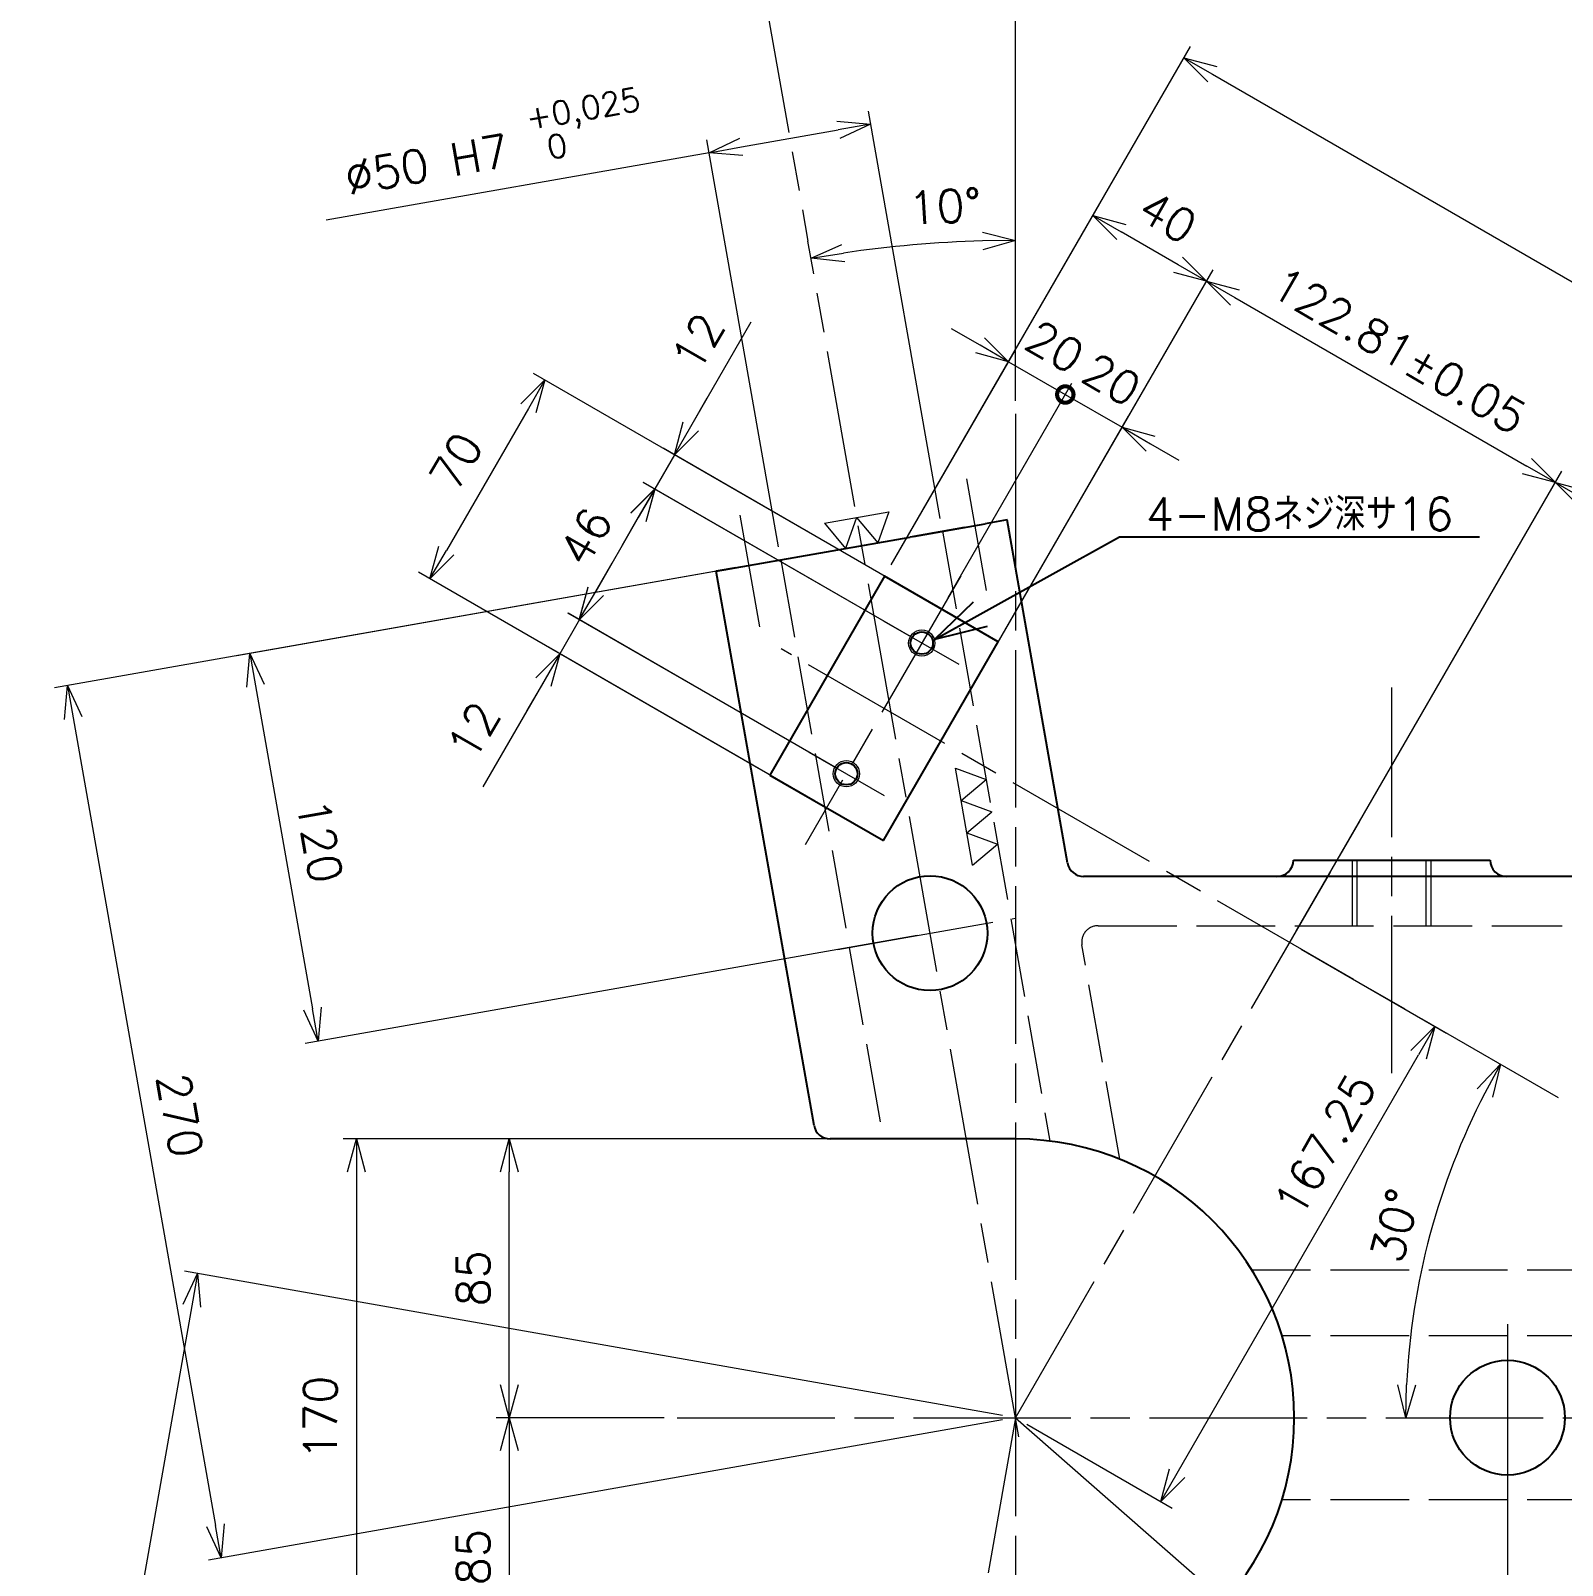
# Model space of a CAD drawing. Header units: millimetres. Extents: x 0 to 3364, y 0 to 2376.
# Drawn here: x 1613.8 to 2080.8, y 1396.1 to 1864 of the extents above; entities that cross this region are included whole.
import ezdxf
from ezdxf import colors
from ezdxf.entities.mleader import LeaderData, LeaderLine
from ezdxf.math import Vec2, Vec3

# ---------------------------------------------------------------- set-up
doc = ezdxf.new("R2010")
doc.units = ezdxf.units.MM
doc.header["$LTSCALE"] = 4
doc.linetypes.add('AM_ISO02W050', pattern=[7.5, 6, -1.5])
doc.linetypes.add('AM_ISO08W050', pattern=[18, 12, -1.5, 3, -1.5])
doc.layers.get('0').update_dxf_attribs({"lineweight": 0})
doc.layers.get('Defpoints').update_dxf_attribs({"lineweight": 0})
for name, color, linetype, lineweight in [('AM_0', 7, 'Continuous', 25), ('AM_3', 6, 'AM_ISO02W050', 13), ('AM_4', 4, 'Continuous', 13), ('AM_5', 3, 'Continuous', 13), ('AM_7', 4, 'AM_ISO08W050', 13)]:
    doc.layers.add(name, color=color, linetype=linetype, lineweight=lineweight)
doc.styles.get("Standard").update_dxf_attribs({"font": 'romans.shx', "bigfont": 'japanese.shx'})
doc.dimstyles.new('AM_JIS', dxfattribs={"dimtxt": 2.5, "dimasz": 2.5, "dimexe": 1, "dimexo": 1, "dimgap": 1.5, "dimtad": 3, "dimdec": 3, "dimdsep": 46, "dimtxsty": 'Standard', "dimblk": 'OPEN30', "dimcen": 0, "dimclrd": 256, "dimclre": 256, "dimclrt": 2, "dimadec": 0, "dimazin": 2, "dimtp": 0.1, "dimtm": 0.1, "dimtfac": 0.71, "dimtdec": 3, "dimtix": 1, "dimtmove": 0, "dimatfit": 3, "dimldrblk": 'OPEN30', "dimfxl": 1, "dimlwd": -1, "dimlwe": -1, "dimarcsym": 0})

# ---------------------------------------------------------------- blocks, each defined once
blk = doc.blocks.new('_Open30')
at = {"color": 0, "linetype": 'ByBlock', "lineweight": -2}
for p, q in [((-1, 0.268), (0, 0)), ((0, 0), (-1, -0.268)), ((0, 0), (-1, 0))]:
    blk.add_line(p, q, dxfattribs=at)
blk = doc.blocks.new('*D140')
at = {"layer": 'AM_5'}
for p, q in [((1999.66, 1589.4), (2080.64, 1729.66)), ((2087.3, 1721.2), (2180.13, 1667.6)), ((2109.81, 1525.81), (2190.79, 1666.07))]:
    blk.add_line(p, q, dxfattribs=at)
at = {"layer": 'Defpoints', "color": 0}
for p in [(2188.79, 1662.6), (1997.66, 1585.94), (2107.81, 1522.34)]:
    blk.add_point(p, dxfattribs=at)
at = {"layer": 'AM_5', "xscale": 10, "yscale": 10, "zscale": 10}
for p, rotation in [((2078.64, 1726.2), 150.000000001311), ((2188.79, 1662.6), 330.000000001311)]:
    blk.add_blockref('_Open30', p, dxfattribs=dict(at, rotation=rotation))
at = {"layer": 'AM_5', "color": 2, "insert": (2139.21, 1703.93), "char_height": 10, "attachment_point": 5, "rotation": 330}
blk.add_mtext('127.19%%p0.05', dxfattribs=at)
blk = doc.blocks.new('*D141')
at = {"layer": 'AM_5'}
for p, q in [((1893.3, 1650.81), (1974.28, 1791.07)), ((1980.94, 1782.6), (2069.98, 1731.2)), ((1999.66, 1589.4), (2080.64, 1729.66))]:
    blk.add_line(p, q, dxfattribs=at)
at = {"layer": 'Defpoints', "color": 0}
for p in [(2078.64, 1726.2), (1891.3, 1647.34), (1997.66, 1585.94)]:
    blk.add_point(p, dxfattribs=at)
at = {"layer": 'AM_5', "xscale": 10, "yscale": 10, "zscale": 10}
for p, rotation in [((1972.28, 1787.6), 150.000000001308), ((2078.64, 1726.2), 330.000000001308)]:
    blk.add_blockref('_Open30', p, dxfattribs=dict(at, rotation=rotation))
at = {"layer": 'AM_5', "color": 2, "insert": (2030.96, 1766.43), "char_height": 10, "attachment_point": 5, "rotation": 330}
blk.add_mtext('122.81%%p0.05', dxfattribs=at)
blk = doc.blocks.new('*D142')
at = {"layer": 'AM_5'}
for p, q in [((1876.16, 1701.12), (1939.64, 1811.07)), ((1963.62, 1792.6), (1946.3, 1802.6)), ((1910.8, 1681.12), (1974.28, 1791.07))]:
    blk.add_line(p, q, dxfattribs=at)
at = {"layer": 'Defpoints', "color": 0}
for p in [(1937.64, 1807.6), (1874.16, 1697.66), (1908.8, 1677.66)]:
    blk.add_point(p, dxfattribs=at)
at = {"layer": 'AM_5', "xscale": 10, "yscale": 10, "zscale": 10}
for p, rotation in [((1937.64, 1807.6), 150.000000001303), ((1972.28, 1787.6), 330.000000001302)]:
    blk.add_blockref('_Open30', p, dxfattribs=dict(at, rotation=rotation))
at = {"layer": 'AM_5', "color": 2, "insert": (1960.46, 1807.13), "char_height": 10, "attachment_point": 5, "rotation": 330}
blk.add_mtext('40', dxfattribs=at)
blk = doc.blocks.new('_DotSmall')
at = {"color": 0, "linetype": 'ByBlock', "const_width": 0.5}
blk.add_lwpolyline([(-0.0625, 0, 1), (0.0625, 0, 1)], format="xyb", close=True, dxfattribs=at)
blk = doc.blocks.new('*D143')
at = {"layer": 'AM_5'}
for p, q in [((1903.25, 1768.04), (1894.59, 1773.04)), ((1876.16, 1701.12), (1913.91, 1766.5)), ((1911.91, 1763.04), (1929.23, 1753.04)), ((1893.48, 1691.12), (1931.23, 1756.5))]:
    blk.add_line(p, q, dxfattribs=at)
at = {"layer": 'Defpoints', "color": 0}
for p in [(1929.23, 1753.04), (1874.16, 1697.66), (1891.48, 1687.66)]:
    blk.add_point(p, dxfattribs=at)
at = {"layer": 'AM_5', "xscale": 10, "yscale": 10, "zscale": 10}
for name, p, rotation in [('_Open30', (1911.91, 1763.04), 330.000000001302), ('_DotSmall', (1929.23, 1753.04), 150.000000001303)]:
    blk.add_blockref(name, p, dxfattribs=dict(at, rotation=rotation))
at = {"layer": 'AM_5', "color": 2, "insert": (1926.07, 1767.57), "char_height": 10, "attachment_point": 5, "rotation": 330}
blk.add_mtext('20', dxfattribs=at)
blk = doc.blocks.new('*D144')
at = {"layer": 'AM_5'}
for p, q in [((1893.48, 1691.12), (1931.23, 1756.5)), ((1929.23, 1753.04), (1946.55, 1743.04)), ((1910.8, 1681.12), (1948.55, 1746.5)), ((1955.21, 1738.04), (1963.87, 1733.04))]:
    blk.add_line(p, q, dxfattribs=at)
at = {"layer": 'Defpoints', "color": 0}
for p in [(1946.55, 1743.04), (1891.48, 1687.66), (1908.8, 1677.66)]:
    blk.add_point(p, dxfattribs=at)
at = {"layer": 'AM_5', "xscale": 10, "yscale": 10, "zscale": 10}
for name, p, rotation in [('_DotSmall', (1929.23, 1753.04), 330.000000001302), ('_Open30', (1946.55, 1743.04), 150.000000001303)]:
    blk.add_blockref(name, p, dxfattribs=dict(at, rotation=rotation))
at = {"layer": 'AM_5', "color": 2, "insert": (1943.39, 1757.57), "char_height": 10, "attachment_point": 5, "rotation": 330}
blk.add_mtext('20', dxfattribs=at)
blk = doc.blocks.new('*D145')
at = {"layer": 'AM_5'}
for p, q in [((1876.16, 1701.12), (1967.41, 1859.17)), ((1974.07, 1850.7), (2242.54, 1695.7)), ((2161.95, 1536.12), (2253.2, 1694.17))]:
    blk.add_line(p, q, dxfattribs=at)
at = {"layer": 'Defpoints', "color": 0}
for p in [(1874.16, 1697.66), (2251.2, 1690.7), (2159.95, 1532.66)]:
    blk.add_point(p, dxfattribs=at)
at = {"layer": 'AM_5', "xscale": 10, "yscale": 10, "zscale": 10}
for p, rotation in [((1965.41, 1855.7), 150.000000001308), ((2251.2, 1690.7), 330.000000001308)]:
    blk.add_blockref('_Open30', p, dxfattribs=dict(at, rotation=rotation))
at = {"layer": 'AM_5', "color": 2, "insert": (2113.8, 1782.73), "char_height": 10, "attachment_point": 5, "rotation": 330}
blk.add_mtext('330', dxfattribs=at)
blk = doc.blocks.new('*D146')
at = {"layer": 'AM_5'}
for p, q in [((1870.7, 1699.66), (1767.09, 1759.47)), ((1765.55, 1748.81), (1740.55, 1705.51)), ((1835.7, 1639.03), (1732.09, 1698.85))]:
    blk.add_line(p, q, dxfattribs=at)
at = {"layer": 'Defpoints', "color": 0}
for p in [(1735.55, 1696.85), (1874.16, 1697.66), (1839.16, 1637.03)]:
    blk.add_point(p, dxfattribs=at)
at = {"layer": 'AM_5', "xscale": 10, "yscale": 10, "zscale": 10}
for p, rotation in [((1770.55, 1757.47), 60.000000001302), ((1735.55, 1696.85), 240.000000001302)]:
    blk.add_blockref('_Open30', p, dxfattribs=dict(at, rotation=rotation))
at = {"layer": 'AM_5', "color": 2, "insert": (1743.53, 1732.66), "char_height": 10, "attachment_point": 5, "rotation": 60}
blk.add_mtext('70', dxfattribs=at)
blk = doc.blocks.new('*D147')
at = {"layer": 'AM_5'}
for p, q in [((1810.07, 1734.66), (1833.46, 1775.15)), ((1815.07, 1743.32), (1820.07, 1751.98)), ((1888.02, 1689.66), (1806.61, 1736.66)), ((1810.07, 1734.66), (1804.07, 1724.26)), ((1882.02, 1679.26), (1800.61, 1726.26)), ((1799.07, 1715.6), (1794.07, 1706.94))]:
    blk.add_line(p, q, dxfattribs=at)
at = {"layer": 'Defpoints', "color": 0}
for p in [(1804.07, 1724.26), (1891.48, 1687.66), (1885.48, 1677.26)]:
    blk.add_point(p, dxfattribs=at)
at = {"layer": 'AM_5', "xscale": 10, "yscale": 10, "zscale": 10}
for p, rotation in [((1810.07, 1734.66), 240.00000000131), ((1804.07, 1724.26), 60.00000000131)]:
    blk.add_blockref('_Open30', p, dxfattribs=dict(at, rotation=rotation))
at = {"layer": 'AM_5', "color": 2, "insert": (1817.24, 1769.06), "char_height": 10, "attachment_point": 5, "rotation": 60}
blk.add_mtext('12', dxfattribs=at)
blk = doc.blocks.new('*D148')
at = {"layer": 'AM_5'}
for p, q in [((1882.02, 1679.26), (1800.59, 1726.2)), ((1799.06, 1715.54), (1786.08, 1693.01)), ((1859.04, 1639.41), (1777.62, 1686.35))]:
    blk.add_line(p, q, dxfattribs=at)
at = {"layer": 'Defpoints', "color": 0}
for p in [(1781.08, 1684.35), (1885.48, 1677.26), (1862.51, 1637.41)]:
    blk.add_point(p, dxfattribs=at)
at = {"layer": 'AM_5', "xscale": 10, "yscale": 10, "zscale": 10}
for p, rotation in [((1804.06, 1724.2), 60.037422712693), ((1781.08, 1684.35), 240.037422712693)]:
    blk.add_blockref('_Open30', p, dxfattribs=dict(at, rotation=rotation))
at = {"layer": 'AM_5', "color": 2, "insert": (1783.04, 1709.77), "char_height": 10, "attachment_point": 5, "rotation": 60.0374}
blk.add_mtext('46', dxfattribs=at)
blk = doc.blocks.new('*D149')
at = {"layer": 'AM_5'}
for p, q in [((1786.11, 1693.06), (1791.11, 1701.72)), ((1781.11, 1684.4), (1775.11, 1674.01)), ((1859.02, 1639.43), (1777.65, 1686.4)), ((1853.02, 1629.03), (1771.65, 1676.01)), ((1775.11, 1674.01), (1751.7, 1633.46)), ((1770.11, 1665.35), (1765.11, 1656.69))]:
    blk.add_line(p, q, dxfattribs=at)
at = {"layer": 'Defpoints', "color": 0}
for p in [(1775.11, 1674.01), (1862.48, 1637.43), (1856.48, 1627.03)]:
    blk.add_point(p, dxfattribs=at)
at = {"layer": 'AM_5', "xscale": 10, "yscale": 10, "zscale": 10}
for p, rotation in [((1781.11, 1684.4), 240.000000001299), ((1775.11, 1674.01), 60.000000001299)]:
    blk.add_blockref('_Open30', p, dxfattribs=dict(at, rotation=rotation))
at = {"layer": 'AM_5', "color": 2, "insert": (1748.87, 1650.55), "char_height": 10, "attachment_point": 5, "rotation": 60}
blk.add_mtext('12', dxfattribs=at)
blk = doc.blocks.new('*D150')
at = {"layer": 'AM_5'}
for p, q in [((2001.13, 1583.94), (2045.4, 1558.38)), ((1963.31, 1424.2), (2036.93, 1551.72)), ((1917.5, 1439.09), (1961.77, 1413.54))]:
    blk.add_line(p, q, dxfattribs=at)
at = {"layer": 'Defpoints', "color": 0}
for p in [(1997.66, 1585.94), (2041.93, 1560.38), (1914.04, 1441.09)]:
    blk.add_point(p, dxfattribs=at)
at = {"layer": 'AM_5', "xscale": 10, "yscale": 10, "zscale": 10}
for p, rotation in [((2041.93, 1560.38), 59.999999999999), ((1958.31, 1415.54), 239.999999999999)]:
    blk.add_blockref('_Open30', p, dxfattribs=dict(at, rotation=rotation))
at = {"layer": 'AM_5', "color": 2, "insert": (2008.4, 1524.3), "char_height": 10, "attachment_point": 5, "rotation": 60}
blk.add_mtext('167.25', dxfattribs=at)
blk = doc.blocks.new('*D157')
at = {"layer": 'AM_5'}
for p, q in [((1859.04, 1526.09), (1755.74, 1526.09)), ((1759.74, 1451.09), (1759.74, 1516.09)), ((1806.94, 1441.09), (1755.74, 1441.09))]:
    blk.add_line(p, q, dxfattribs=at)
at = {"layer": 'Defpoints', "color": 0}
for p in [(1759.74, 1526.09), (1863.04, 1526.09), (1810.94, 1441.09)]:
    blk.add_point(p, dxfattribs=at)
at = {"layer": 'AM_5', "xscale": 10, "yscale": 10, "zscale": 10}
for p, rotation in [((1759.74, 1526.09), 90), ((1759.74, 1441.09), 270)]:
    blk.add_blockref('_Open30', p, dxfattribs=dict(at, rotation=rotation))
at = {"layer": 'AM_5', "color": 2, "insert": (1748.74, 1483.59), "char_height": 10, "attachment_point": 5, "rotation": 90}
blk.add_mtext('85', dxfattribs=at)
blk = doc.blocks.new('*D158')
at = {"layer": 'AM_5'}
for p, q in [((1806.94, 1441.09), (1755.74, 1441.09)), ((1759.74, 1431.09), (1759.74, 1366.09)), ((1861.61, 1356.09), (1755.74, 1356.09))]:
    blk.add_line(p, q, dxfattribs=at)
at = {"layer": 'Defpoints', "color": 0}
for p in [(1810.94, 1441.09), (1759.74, 1356.09), (1865.61, 1356.09)]:
    blk.add_point(p, dxfattribs=at)
at = {"layer": 'AM_5', "xscale": 10, "yscale": 10, "zscale": 10}
for p, rotation in [((1759.74, 1441.09), 90), ((1759.74, 1356.09), 270)]:
    blk.add_blockref('_Open30', p, dxfattribs=dict(at, rotation=rotation))
at = {"layer": 'AM_5', "color": 2, "insert": (1748.74, 1398.59), "char_height": 10, "attachment_point": 5, "rotation": 90}
blk.add_mtext('85', dxfattribs=at)
blk = doc.blocks.new('*D159')
at = {"layer": 'AM_5'}
for p, q in [((1914.04, 1441.09), (1977.95, 1385.06)), ((1985.47, 1378.47), (2021.35, 1347.01))]:
    blk.add_line(p, q, dxfattribs=at)
at = {"layer": 'Defpoints', "color": 0}
for p in [(1914.04, 1441.09), (1977.95, 1385.06)]:
    blk.add_point(p, dxfattribs=at)
at = {"layer": 'AM_5', "xscale": 10, "yscale": 10, "zscale": 10, "rotation": 138.758809356864}
blk.add_blockref('_Open30', (1977.95, 1385.06), dxfattribs=at)
at = {"layer": 'AM_5', "color": 2, "insert": (2014.42, 1367.72), "char_height": 10, "attachment_point": 5, "rotation": 318.7588}
blk.add_mtext('R85', dxfattribs=at)
blk = doc.blocks.new('*D160')
at = {"layer": 'AM_5'}
for p, q in [((1863.21, 1706.3), (1621.11, 1663.61)), ((1626.78, 1654.46), (1670.2, 1408.25)), ((1910.1, 1440.4), (1667.99, 1397.71))]:
    blk.add_line(p, q, dxfattribs=at)
at = {"layer": 'Defpoints', "color": 0}
for p in [(1867.15, 1706.99), (1914.04, 1441.09), (1671.93, 1398.41)]:
    blk.add_point(p, dxfattribs=at)
at = {"layer": 'AM_5', "xscale": 10, "yscale": 10, "zscale": 10}
for p, rotation in [((1625.05, 1664.3), 100.000000000322), ((1671.93, 1398.41), 280.000000000322)]:
    blk.add_blockref('_Open30', p, dxfattribs=dict(at, rotation=rotation))
at = {"layer": 'AM_5', "color": 2, "insert": (1659.32, 1533.26), "char_height": 10, "attachment_point": 5, "rotation": 280}
blk.add_mtext('270', dxfattribs=at)
blk = doc.blocks.new('*D161')
at = {"layer": 'AM_5'}
for p, q in [((1910.1, 1441.79), (1660.71, 1485.76)), ((1662.91, 1475.22), (1619.5, 1229.02)), ((1863.21, 1175.89), (1613.83, 1219.86))]:
    blk.add_line(p, q, dxfattribs=at)
at = {"layer": 'Defpoints', "color": 0}
for p in [(1914.04, 1441.09), (1617.76, 1219.17), (1867.15, 1175.2)]:
    blk.add_point(p, dxfattribs=at)
at = {"layer": 'AM_5', "xscale": 10, "yscale": 10, "zscale": 10}
for p, rotation in [((1664.65, 1485.07), 80.000000002783), ((1617.76, 1219.17), 260.000000002783)]:
    blk.add_blockref('_Open30', p, dxfattribs=dict(at, rotation=rotation))
at = {"layer": 'AM_5', "color": 2, "insert": (1630.37, 1354.03), "char_height": 10, "attachment_point": 5, "rotation": 80}
blk.add_mtext('270', dxfattribs=at)
blk = doc.blocks.new('*D164')
at = {"layer": 'AM_5'}
blk.add_line((1914.04, 1126.6), (1914.04, 1111.18), dxfattribs=at)
blk.add_arc((1914.04, 1441.09), 325.92, 261.7581, 268.2419, dxfattribs=at)
at = {"layer": 'Defpoints', "color": 0}
for p in [(1914.04, 1747.11), (1914.04, 1441.09), (1914.04, 1130.6), (1876.2, 1117.38), (1851.61, 1087.05)]:
    blk.add_point(p, dxfattribs=at)
at = {"layer": 'AM_5', "xscale": 10, "yscale": 10, "zscale": 10}
for p, rotation in [((1857.44, 1120.13), 170.879030217287), ((1914.04, 1115.18), 359.120969786798)]:
    blk.add_blockref('_Open30', p, dxfattribs=dict(at, rotation=rotation))
at = {"layer": 'AM_5', "color": 2, "insert": (1897.96, 1126.59), "char_height": 10, "attachment_point": 5, "rotation": 357.0732}
blk.add_mtext('10%%d', dxfattribs=at)
blk = doc.blocks.new('*D165')
at = {"layer": 'AM_5'}
blk.add_line((1914.04, 1751.11), (1914.04, 1804.01), dxfattribs=at)
blk.add_arc((1914.04, 1441.09), 358.92, 91.5964, 98.4036, dxfattribs=at)
at = {"layer": 'Defpoints', "color": 0}
for p in [(1850.79, 1799.78), (1872.37, 1797.59), (1914.04, 1747.11), (1915.06, 1435.28), (1914.04, 1130.6)]:
    blk.add_point(p, dxfattribs=at)
at = {"layer": 'AM_5', "xscale": 10, "yscale": 10, "zscale": 10}
for p, rotation in [((1914.04, 1800.01), 0.798196391765), ((1851.71, 1794.56), 189.201803610841)]:
    blk.add_blockref('_Open30', p, dxfattribs=dict(at, rotation=rotation))
at = {"layer": 'AM_5', "color": 2, "insert": (1892.53, 1810.39), "char_height": 10, "attachment_point": 5, "rotation": 3.3333}
blk.add_mtext('10%%d', dxfattribs=at)
blk = doc.blocks.new('*D166')
at = {"layer": 'AM_5'}
for p, q in [((1914.04, 1751.11), (1914.04, 1956.24)), ((2089.04, 1610.09), (2089.04, 1956.24)), ((1924.04, 1952.24), (2079.04, 1952.24))]:
    blk.add_line(p, q, dxfattribs=at)
at = {"layer": 'Defpoints', "color": 0}
for p in [(2089.04, 1952.24), (1914.04, 1747.11), (2089.04, 1606.09)]:
    blk.add_point(p, dxfattribs=at)
at = {"layer": 'AM_5', "xscale": 10, "yscale": 10, "zscale": 10, "rotation": 180}
blk.add_blockref('_Open30', (1914.04, 1952.24), dxfattribs=at)
at = {"layer": 'AM_5', "xscale": 10, "yscale": 10, "zscale": 10}
blk.add_blockref('_Open30', (2089.04, 1952.24), dxfattribs=at)
at = {"layer": 'AM_5', "color": 2, "insert": (2001.54, 1963.24), "char_height": 10, "attachment_point": 5}
blk.add_mtext('175', dxfattribs=at)
blk = doc.blocks.new('*D169')
at = {"layer": 'AM_5'}
for p, q in [((1914.04, 1751.11), (1914.04, 2011.88)), ((2184.04, 1490.09), (2184.04, 2011.88)), ((1924.04, 2007.88), (2174.04, 2007.88))]:
    blk.add_line(p, q, dxfattribs=at)
at = {"layer": 'Defpoints', "color": 0}
for p in [(2184.04, 2007.88), (1914.04, 1747.11), (2184.04, 1486.09)]:
    blk.add_point(p, dxfattribs=at)
at = {"layer": 'AM_5', "xscale": 10, "yscale": 10, "zscale": 10, "rotation": 180}
blk.add_blockref('_Open30', (1914.04, 2007.88), dxfattribs=at)
at = {"layer": 'AM_5', "xscale": 10, "yscale": 10, "zscale": 10}
blk.add_blockref('_Open30', (2184.04, 2007.88), dxfattribs=at)
at = {"layer": 'AM_5', "color": 2, "insert": (2049.04, 2018.88), "char_height": 10, "attachment_point": 5}
blk.add_mtext('270', dxfattribs=at)
blk = doc.blocks.new('*D170')
at = {"layer": 'AM_5'}
blk.add_arc((2248.54, 1441.09), 215.47, 152.6593, 177.3407, dxfattribs=at)
at = {"layer": 'Defpoints', "color": 0}
for p in [(1842.59, 1675.47), (2046.06, 1514.79), (1810.94, 1441.09), (2270.96, 1441.09), (2266.64, 1430.64)]:
    blk.add_point(p, dxfattribs=at)
at = {"layer": 'AM_5', "xscale": 10, "yscale": 10, "zscale": 10}
for p, rotation in [((2061.93, 1548.83), 61.329663016198), ((2033.07, 1441.09), 268.670336986239)]:
    blk.add_blockref('_Open30', p, dxfattribs=dict(at, rotation=rotation))
at = {"layer": 'AM_5', "color": 2, "insert": (2029.78, 1499.71), "char_height": 10, "attachment_point": 5, "rotation": 75}
blk.add_mtext('30%%d', dxfattribs=at)
blk = doc.blocks.new('*D171')
at = {"layer": 'AM_5'}
for p, q in [((2064.04, 1437.09), (2064.04, 1358.72)), ((2184.04, 1437.09), (2184.04, 1358.72)), ((2074.04, 1362.72), (2174.04, 1362.72))]:
    blk.add_line(p, q, dxfattribs=at)
at = {"layer": 'Defpoints', "color": 0}
for p in [(2064.04, 1441.09), (2184.04, 1441.09), (2184.04, 1362.72)]:
    blk.add_point(p, dxfattribs=at)
at = {"layer": 'AM_5', "xscale": 10, "yscale": 10, "zscale": 10, "rotation": 180}
blk.add_blockref('_Open30', (2064.04, 1362.72), dxfattribs=at)
at = {"layer": 'AM_5', "xscale": 10, "yscale": 10, "zscale": 10}
blk.add_blockref('_Open30', (2184.04, 1362.72), dxfattribs=at)
at = {"layer": 'AM_5', "color": 2, "insert": (2124.04, 1373.72), "char_height": 10, "attachment_point": 5}
blk.add_mtext('120', dxfattribs=at)
blk = doc.blocks.new('*D172')
at = {"layer": 'AM_5'}
for p, q in [((1863.21, 1706.3), (1676.69, 1673.41)), ((1682.37, 1664.26), (1699.73, 1565.78)), ((1884.05, 1588.12), (1697.53, 1555.23))]:
    blk.add_line(p, q, dxfattribs=at)
at = {"layer": 'Defpoints', "color": 0}
for p in [(1867.15, 1706.99), (1887.99, 1588.82), (1701.47, 1555.93)]:
    blk.add_point(p, dxfattribs=at)
at = {"layer": 'AM_5', "xscale": 10, "yscale": 10, "zscale": 10}
for p, rotation in [((1680.63, 1674.1), 100.000000001302), ((1701.47, 1555.93), 280.000000001302)]:
    blk.add_blockref('_Open30', p, dxfattribs=dict(at, rotation=rotation))
at = {"layer": 'AM_5', "color": 2, "insert": (1701.88, 1616.93), "char_height": 10, "attachment_point": 5, "rotation": 280}
blk.add_mtext('120', dxfattribs=at)
blk = doc.blocks.new('*D209')
at = {"layer": 'AM_5'}
for p, q in [((1891.08, 1715.27), (1869.19, 1839.39)), ((1841.84, 1706.59), (1819.95, 1830.71)), ((1830.49, 1828.51), (1860.04, 1833.72)), ((1820.65, 1826.77), (1703.91, 1806.19))]:
    blk.add_line(p, q, dxfattribs=at)
at = {"layer": 'Defpoints', "color": 0}
for p in [(1869.89, 1835.45), (1891.77, 1711.33), (1842.53, 1702.65)]:
    blk.add_point(p, dxfattribs=at)
at = {"layer": 'AM_5', "xscale": 10, "yscale": 10, "zscale": 10}
for p, rotation in [((1869.89, 1835.45), 10.000000001785), ((1820.65, 1826.77), 190.000000001785)]:
    blk.add_blockref('_Open30', p, dxfattribs=dict(at, rotation=rotation))
at = {"layer": 'AM_5', "color": 2, "insert": (1754.76, 1830.34), "char_height": 10, "attachment_point": 5, "rotation": 10}
blk.add_mtext('%%c50\\C7;{ H7 \\H0.71x\\S+0,025^  0;}', dxfattribs=at)
blk = doc.blocks.new('*D248')
at = {"layer": 'AM_5'}
for p, q in [((1859.04, 1526.09), (1709.12, 1526.09)), ((1713.12, 1516.09), (1713.12, 1366.09)), ((1859.04, 1356.09), (1709.12, 1356.09))]:
    blk.add_line(p, q, dxfattribs=at)
at = {"layer": 'Defpoints', "color": 0}
for p in [(1863.04, 1526.09), (1713.12, 1356.09), (1863.04, 1356.09)]:
    blk.add_point(p, dxfattribs=at)
at = {"layer": 'AM_5', "xscale": 10, "yscale": 10, "zscale": 10}
for p, rotation in [((1713.12, 1526.09), 90), ((1713.12, 1356.09), 270)]:
    blk.add_blockref('_Open30', p, dxfattribs=dict(at, rotation=rotation))
at = {"layer": 'AM_5', "color": 2, "insert": (1702.12, 1441.09), "char_height": 10, "attachment_point": 5, "rotation": 90}
blk.add_mtext('170', dxfattribs=at)
blk = doc.blocks.new('*D251')
at = {"layer": 'AM_5'}
for p, q in [((2248.54, 1437.09), (2248.54, 1058.79)), ((1914.04, 1126.6), (1914.04, 1058.79)), ((1924.04, 1062.79), (2238.54, 1062.79))]:
    blk.add_line(p, q, dxfattribs=at)
at = {"layer": 'Defpoints', "color": 0}
for p in [(2248.54, 1441.09), (1914.04, 1130.6), (2248.54, 1062.79)]:
    blk.add_point(p, dxfattribs=at)
at = {"layer": 'AM_5', "xscale": 10, "yscale": 10, "zscale": 10, "rotation": 180}
blk.add_blockref('_Open30', (1914.04, 1062.79), dxfattribs=at)
at = {"layer": 'AM_5', "xscale": 10, "yscale": 10, "zscale": 10}
blk.add_blockref('_Open30', (2248.54, 1062.79), dxfattribs=at)
at = {"layer": 'AM_5', "color": 2, "insert": (2081.29, 1073.79), "char_height": 10, "attachment_point": 5}
blk.add_mtext('334.5', dxfattribs=at)

msp = doc.modelspace()

# ---------------------------------------------------------------- linework, layer by layer
at = {"layer": 'AM_0'}
for p, q in [((1898.4686, 1712.5147), (1881.9238, 1709.5974)), ((1882.9086, 1709.771), (1904.7713, 1713.626)), ((1911.468, 1714.8068), (1904.7713, 1713.626)), ((1929.9084, 1610.2263), (1911.468, 1714.8068)), ((1822.8353, 1699.1785), (1881.9238, 1709.5974)), ((1828.7442, 1700.2204), (1822.8353, 1699.1785)), ((1852.6262, 1530.2263), (1822.8353, 1699.1785)), ((1874.1602, 1697.6554), (1839.1602, 1637.0337)), ((1908.8012, 1677.6554), (1874.1602, 1697.6554)), ((1873.8012, 1617.0337), (1908.8012, 1677.6554)), ((1839.1602, 1637.0337), (1873.8012, 1617.0337)), ((1998.7566, 1611.0946), (2058.7566, 1611.0946)), ((2089.0367, 1606.0946), (1934.8324, 1606.0946)), ((1914.0367, 1526.0946), (1857.5502, 1526.0946))]:
    msp.add_line(p, q, dxfattribs=at)
for centre, radius in [((1885.4807, 1677.2631), 3.4), ((1862.4807, 1637.426), 3.4), ((1887.9895, 1588.8157), 17.5), ((2064.0367, 1441.0946), 17.5)]:
    msp.add_circle(centre, radius, dxfattribs=at)
for centre, radius, start, end in [((1934.8324, 1611.0946), 5, 190, 270), ((1993.7566, 1611.0946), 5, 270, 0), ((2063.7566, 1611.0946), 5, 180, 270), ((1857.5502, 1531.0946), 5, 190, 270), ((1914.0367, 1441.0946), 85, 0, 90), ((1914.0367, 1441.0946), 85, 270, 0)]:
    msp.add_arc(centre, radius, start, end, dxfattribs=at)
at = {"layer": 'AM_3'}
for p, q in [((1891.7719, 1711.3339), (1924.5496, 1525.4419)), ((1842.5315, 1702.6514), (1873.6632, 1526.0946)), ((2016.7566, 1591.0946), (2016.7566, 1611.0946)), ((2018.2566, 1591.0946), (2018.2566, 1611.0946)), ((2039.2566, 1591.0946), (2039.2566, 1611.0946)), ((2040.7566, 1591.0946), (2040.7566, 1611.0946)), ((1939.2406, 1591.0946), (2080.7524, 1591.0946)), ((1945.8311, 1519.9242), (1934.3166, 1585.2263)), ((2154.0367, 1486.0946), (1986.1477, 1486.0946)), ((2184.0367, 1466.0946), (1995.2771, 1466.0946)), ((2184.0367, 1416.0946), (1995.2771, 1416.0946))]:
    msp.add_line(p, q, dxfattribs=at)
msp.add_arc((1939.2406, 1586.0946), 5, 90, 190, dxfattribs=at)
at = {"layer": 'AM_4'}
for centre in [(1885.4807, 1677.2631), (1862.4807, 1637.426)]:
    msp.add_circle(centre, 4, dxfattribs=at)
at = {"layer": 'AM_5'}
for p, q in [((1855.7771, 1713.7809), (1875.4733, 1717.2538)), ((1875.4733, 1717.2538), (1872.0531, 1707.8569)), ((1855.7771, 1713.7809), (1862.205, 1706.1204)), ((1865.6252, 1715.5173), (1862.205, 1706.1204)), ((1865.6252, 1715.5173), (1872.0531, 1707.8569)), ((1900.9251, 1609.5509), (1895.7157, 1639.0951)), ((1895.7157, 1639.0951), (1905.1126, 1635.6749)), ((1897.4521, 1629.247), (1905.1126, 1635.6749)), ((1897.4521, 1629.247), (1906.8491, 1625.8268)), ((1899.1886, 1619.399), (1906.8491, 1625.8268)), ((1899.1886, 1619.399), (1908.5856, 1615.9788)), ((1900.9251, 1609.5509), (1908.5856, 1615.9788))]:
    msp.add_line(p, q, dxfattribs=at)
at = {"layer": 'AM_7'}
for p, q in [((1811.6052, 2022.0123), (1850.7899, 1799.7847)), ((1915.0619, 1435.2804), (1850.7899, 1799.7847)), ((1914.0367, 1747.1147), (1914.0367, 1130.6015)), ((1899.108, 1727.3166), (1905.1043, 1693.3098)), ((1829.9803, 1716.245), (1835.9827, 1682.2036)), ((1897.3369, 1697.7987), (1849.945, 1615.7136)), ((1896.8299, 1670.7107), (1874.0285, 1683.8751)), ((2266.6388, 1430.6433), (1842.5914, 1675.4672)), ((2028.7566, 1546.0946), (2028.7566, 1663.7397)), ((1851.0285, 1644.0379), (1873.985, 1630.784)), ((1914.0367, 1441.0946), (2019.606, 1623.9459)), ((1859.877, 1583.8587), (1913.9551, 1593.3942)), ((2064.0367, 1469.6407), (2064.0367, 1414.7284)), ((1810.9418, 1441.0946), (2270.9596, 1441.0946)), ((1914.0367, 1441.0946), (1851.6082, 1087.045))]:
    msp.add_line(p, q, dxfattribs=at)

# ---------------------------------------------------------------- dimensions: what is measured, and where the dimension line sits
at = {"layer": 'AM_5'}
for base, p1, p2, picture, middle in [((2184.0367, 2007.875), (1914.0367, 1747.1147), (2184.0367, 1486.0946), '*D169', (2049.0367, 2018.875)), ((2089.0367, 1952.2403), (1914.0367, 1747.1147), (2089.0367, 1606.0946), '*D166', (2001.5367, 1963.2403)), ((2248.5367, 1062.7887), (1914.0367, 1130.6015), (2248.5367, 1441.0946), '*D251', (2081.2867, 1073.7887)), ((2184.0367, 1362.7234), (2064.0367, 1441.0946), (2184.0367, 1441.0946), '*D171', (2124.0367, 1373.7234))]:
    dim = msp.add_linear_dim(base=base, p1=p1, p2=p2, dimstyle='AM_JIS', override={"dimscale": 4}, dxfattribs=at)
    dim.commit()
    dim.dimension.update_dxf_attribs({"geometry": picture, "text_midpoint": middle})
for p1, p2, distance, picture, middle in [((1874.1602, 1697.6554), (2159.9486, 1532.6554), 182.4965, '*D145', (2113.8026, 1782.7283)), ((1908.8012, 1677.6554), (1874.1602, 1697.6554), -126.9588, '*D142', (1960.4601, 1807.1312)), ((1874.1602, 1697.6554), (1839.1602, 1637.0337), -119.6366, '*D146', (1743.5256, 1732.6629)), ((1885.4807, 1677.2631), (1862.5067, 1637.4109), -93.9838, '*D148', (1783.0408, 1709.7696)), ((1867.1517, 1706.9926), (1914.0367, 1441.0946), -245.8391, '*D160', (1659.3229, 1533.2642)), ((1867.1517, 1706.9926), (1887.9895, 1588.8157), -189.3974, '*D172', (1701.8835, 1616.9258)), ((1863.0449, 1526.0946), (1863.0449, 1356.0946), -149.9202, '*D248', (1702.1247, 1441.0946)), ((1914.0367, 1441.0946), (1867.1517, 1175.1965), -253.2346, '*D161', (1630.3739, 1354.0294))]:
    dim = msp.add_aligned_dim(p1=p1, p2=p2, distance=distance, dimstyle='AM_JIS', override={"dimscale": 4}, dxfattribs=at)
    dim.commit()
    dim.dimension.update_dxf_attribs({"geometry": picture, "text_midpoint": middle})
dim = msp.add_linear_dim(base=(1869.8861, 1835.4545), p1=(1842.5315, 1702.6514), p2=(1891.7719, 1711.3339), angle=10, text='%%c<>\\C7;{ H7 \\H0.71x\\S+0,025^  0;}', dimstyle='AM_JIS', override={"dimscale": 4, "dimpost": '<>', "dimtol": 0, "dimlim": 0}, dxfattribs=at)
dim.commit()
dim.dimension.update_dxf_attribs({"geometry": '*D209', "text_midpoint": (1757.3554, 1815.6123), "dimtype": 161})
for base, line1, line2, picture, middle in [((1872.3687, 1797.5871), ((1914.0367, 1747.1147), (1914.0367, 1130.6015)), ((1915.0619, 1435.2804), (1850.7899, 1799.7847)), '*D165', (1893.1674, 1799.4067)), ((1876.2001, 1117.3821), ((1914.0367, 1441.0946), (1851.6082, 1087.045)), ((1914.0367, 1747.1147), (1914.0367, 1130.6015)), '*D164', (1897.3953, 1115.6035))]:
    dim = msp.add_angular_dim_2l(base=base, line1=line1, line2=line2, dimstyle='AM_JIS', override={"dimscale": 4}, dxfattribs=at)
    dim.commit()
    dim.dimension.update_dxf_attribs({"geometry": picture, "text_midpoint": middle, "dimtype": 162})
for p1, p2, picture, middle in [((1891.3012, 1647.3446), (1997.6617, 1585.9373), '*D141', (2030.9608, 1766.4276)), ((1997.6617, 1585.9373), (2107.8076, 1522.3446), '*D140', (2139.214, 1703.9276))]:
    dim = msp.add_aligned_dim(p1=p1, p2=p2, distance=161.9588, text='<>%%p0.05', dimstyle='AM_JIS', override={"dimscale": 4, "dimdec": 2, "dimpost": '<>'}, dxfattribs=at)
    dim.commit()
    dim.dimension.update_dxf_attribs({"geometry": picture, "text_midpoint": middle})
for base, p1, p2, angle, override, picture, middle in [((1804.0741, 1724.2633), (1891.4807, 1687.6554), (1885.4807, 1677.2631), 240, {"dimscale": 4}, '*D147', (1826.7646, 1763.5643)), ((1929.2308, 1753.0406), (1874.1602, 1697.6554), (1891.4807, 1687.6554), 330, {"dimscale": 4, "dimblk1": 'Open30', "dimblk2": 'DotSmall', "dimsah": 1}, '*D143', (1920.5706, 1758.0406)), ((1946.5513, 1743.0406), (1891.4807, 1687.6554), (1908.8012, 1677.6554), 330, {"dimscale": 4, "dimblk1": 'DotSmall', "dimblk2": 'Open30', "dimsah": 1}, '*D144', (1937.8911, 1748.0406)), ((1775.1144, 1674.0105), (1862.4807, 1637.426), (1856.4807, 1627.0337), 240, {"dimscale": 4}, '*D149', (1758.3932, 1645.0486)), ((2041.932, 1560.3779), (1914.0367, 1441.0946), (1997.6617, 1585.9373), 60, {"dimscale": 4}, '*D150', (2017.9251, 1518.7968))]:
    dim = msp.add_linear_dim(base=base, p1=p1, p2=p2, angle=angle, dimstyle='AM_JIS', override=override, dxfattribs=at)
    dim.commit()
    dim.dimension.update_dxf_attribs({"geometry": picture, "text_midpoint": middle, "dimtype": 161})
dim = msp.add_angular_dim_2l(base=(2046.0596, 1514.7902), line1=((2266.6388, 1430.6433), (1842.5914, 1675.4672)), line2=((1810.9418, 1441.0946), (2270.9596, 1441.0946)), dimstyle='AM_JIS', override={"dimscale": 4}, dxfattribs=at)
dim.commit()
dim.dimension.update_dxf_attribs({"geometry": '*D170', "text_midpoint": (2029.7819, 1499.7097)})
for base, p2, picture, middle in [((1759.7442, 1526.0946), (1863.0449, 1526.0946), '*D157', (1748.7442, 1483.5946)), ((1759.7442, 1356.0946), (1865.6067, 1356.0946), '*D158', (1748.7442, 1398.5946))]:
    dim = msp.add_linear_dim(base=base, p1=(1810.9418, 1441.0946), p2=p2, angle=90, dimstyle='AM_JIS', override={"dimscale": 4}, dxfattribs=at)
    dim.commit()
    dim.dimension.update_dxf_attribs({"geometry": picture, "text_midpoint": middle})
dim = msp.add_radius_dim(center=(1914.0367, 1441.0946), mpoint=(1977.9517, 1385.06), dimstyle='AM_JIS', override={"dimscale": 4}, dxfattribs=at)
dim.commit()
dim.dimension.update_dxf_attribs({"geometry": '*D159', "text_midpoint": (2007.17, 1359.4442), "dimtype": 164})

# ---------------------------------------------------------------- leaders
ml = msp.add_multileader_mtext('Standard', dxfattribs=at)
ml.set_content('\\C2;4-M8ネジ深サ16')
ml.set_leader_properties()
ml.set_arrow_properties(name='OPEN30')
ml.build(insert=Vec2(0, 0))
ml.multileader.update_dxf_attribs({"has_dogleg": 0, "text_left_attachment_type": 6, "text_right_attachment_type": 6, "dogleg_length": 1.44, "arrow_head_size": 16})
ctx = ml.context
ctx.base_point, ctx.char_height, ctx.arrow_head_size, ctx.landing_gap_size, ctx.plane_origin = Vec3(1945.7961, 1709.601), 10, 16, 8, Vec3(1167.5804, 790.0406)
ctx.left_attachment, ctx.right_attachment = 6, 6
notes = []
notes.append((ctx, [(0, (1, 1, 0), (1944.3561, 1709.601), (1, 0), 1.44, [(0, [(1889.3361, 1678.3194)], 0, [])])]))
ctx.mtext.insert = Vec3(1953.7961, 1721.601)
for ctx, leaders in notes:
    for number, flags, end, landing, length, lines in leaders:
        leader = LeaderData()
        leader.index, (leader.has_last_leader_line, leader.has_dogleg_vector, leader.attachment_direction) = number, flags
        leader.last_leader_point, leader.dogleg_vector, leader.dogleg_length = Vec3(end), Vec3(landing), length
        for number, points, colour, breaks in lines:
            line = LeaderLine()
            line.index, line.vertices, line.color, line.breaks = number, Vec3.list(points), colors.encode_raw_color(colour), breaks
            leader.lines.append(line)
        ctx.leaders.append(leader)

doc.saveas('drawing.dxf')
